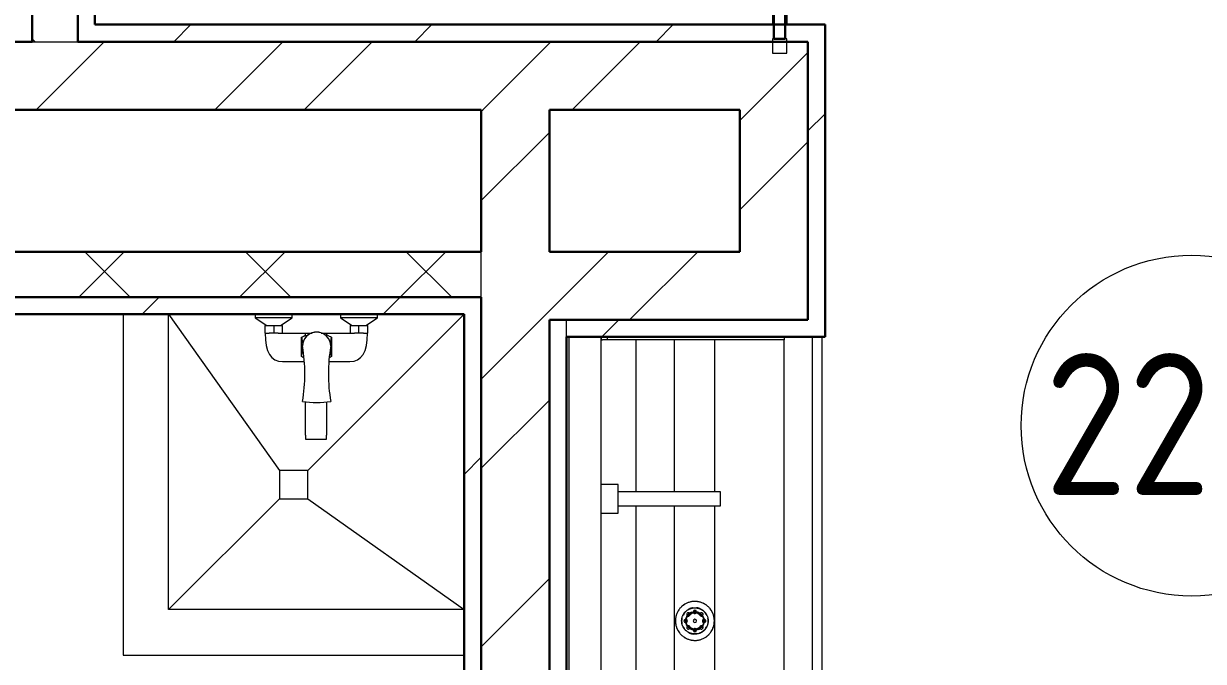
# Model space of a CAD drawing. Header units: millimetres. Extents: x -695119 to 412940, y -249585 to 622758.
# Drawn here: x 312921 to 314997, y 69965 to 71088 of the extents above; entities that cross this region are included whole.
import ezdxf

# ---------------------------------------------------------------- set-up
doc = ezdxf.new("R2010")
doc.units = ezdxf.units.MM
for name, color, linetype, lineweight in [('Витраж', 252, 'Continuous', 9), ('Марки помещений', 8, 'Continuous', 20), ('Обобщенные модели', 8, 'Continuous', 18), ('Сантехника', 252, 'Continuous', 18), ('Стены наружные', 252, 'Continuous', 18), ('Стены разрез', 7, 'Continuous', 30), ('Стены штриховка', 7, 'Continuous', 9)]:
    doc.layers.add(name, color=color, linetype=linetype, lineweight=lineweight)
doc.styles.add('GOST Common_2', font='', dxfattribs={"width": 0.9, "height": 250})
doc.styles.get('GOST Common_2').set_extended_font_data('GOST type B')

# ---------------------------------------------------------------- blocks, each defined once
blk = doc.blocks.new('план 2 этажа')
at = {"layer": 'Витраж', "color": 251, "true_color": 0x636466}
for p, q in [((314238.3, 71136.6), (314238.3, 71086.6)), ((314263.3, 71136.6), (314263.3, 71086.6))]:
    blk.add_line(p, q, dxfattribs=at)
at = {"layer": 'Витраж', "color": 251, "lineweight": 18, "true_color": 0x636466}
for p, q in [((314263.3, 71061.6), (314238.3, 71061.6)), ((314238.3, 71061.6), (314238.3, 71036.6)), ((314263.3, 71036.6), (314263.3, 71061.6)), ((314238.3, 71036.6), (314263.3, 71036.6))]:
    blk.add_line(p, q, dxfattribs=at)
at = {"layer": 'Марки помещений', "color": 251, "true_color": 0x636466}
blk.add_circle((314975.9, 70380.5), 300, dxfattribs=at)
at = {"layer": 'Обобщенные модели', "color": 251, "true_color": 0x636466}
for p, q in [((313095.8, 70576.6), (313095.8, 69976.6)), ((313175.8, 70056.6), (313175.8, 70576.6)), ((313175.8, 70576.6), (313370.8, 70301.6)), ((313695.8, 70576.6), (313420.8, 70301.6)), ((313420.8, 70301.6), (313370.8, 70301.6)), ((313370.8, 70301.6), (313370.8, 70251.6)), ((313420.8, 70251.6), (313420.8, 70301.6)), ((313175.8, 70056.6), (313370.8, 70251.6)), ((313370.8, 70251.6), (313420.8, 70251.6)), ((313420.8, 70251.6), (313695.8, 70056.6)), ((313695.8, 70056.6), (313175.8, 70056.6)), ((313095.8, 69976.6), (313695.8, 69976.6))]:
    blk.add_line(p, q, dxfattribs=at)
at = {"layer": 'Обобщенные модели', "color": 251, "lineweight": 9, "true_color": 0x636466}
for centre, radius, start, end in [((313436.3, 70520.2), 24.9, 0, 180), ((313139, 70471.6), 276.6, 349.8828, 10.1172), ((313733.5, 70471.6), 276.6, 169.8828, 190.1172), ((313436.3, 70607.3), 186, 262.307, 277.693)]:
    blk.add_arc(centre, radius, start, end, dxfattribs=at)
for points, knots in [([(313422.6, 70541), (313422.4, 70540.8), (313421.9, 70540.5), (313421.3, 70540.1), (313420.8, 70539.7), (313420.2, 70539.2), (313419.8, 70538.9), (313419.6, 70538.6), (313419.5, 70538.6)], [0.365798, 0.365798, 0.365798, 0.365798, 0.3928571, 0.4107143, 0.4285714, 0.4464286, 0.4642857, 0.4733784, 0.4733784, 0.4733784, 0.4733784]), ([(313428.4, 70543.8), (313428.2, 70543.7), (313427.6, 70543.5), (313426.7, 70543.2), (313425.9, 70542.8), (313425.5, 70542.6), (313425.3, 70542.5)], [0.1967317, 0.1967317, 0.1967317, 0.1967317, 0.21428571, 0.25, 0.26785714, 0.28571429, 0.28571429, 0.28571429, 0.28571429]), ([(313436.3, 70545.1), (313435.3, 70545.1), (313433.8, 70545), (313431.9, 70544.7), (313430.9, 70544.5), (313430.5, 70544.4)], [0, 0, 0, 0, 0.0714286, 0.1071429, 0.1428571, 0.1428571, 0.1428571, 0.1428571]), ([(313442.1, 70544.4), (313441.6, 70544.5), (313440.7, 70544.7), (313438.7, 70545), (313437.3, 70545.1), (313436.3, 70545.1)], [0.8571429, 0.8571429, 0.8571429, 0.8571429, 0.8928571, 0.9285714, 1, 1, 1, 1]), ([(313447.3, 70542.5), (313447.1, 70542.6), (313446.7, 70542.8), (313445.8, 70543.2), (313445, 70543.5), (313444.3, 70543.7), (313444.1, 70543.8)], [0.71428571, 0.71428571, 0.71428571, 0.71428571, 0.73214286, 0.75, 0.78571429, 0.8032683, 0.8032683, 0.8032683, 0.8032683]), ([(313453.1, 70538.6), (313453, 70538.6), (313452.6, 70539), (313452, 70539.5), (313451.3, 70540.1), (313450.6, 70540.5), (313450.2, 70540.8), (313449.9, 70541)], [0.5266216, 0.5266216, 0.5266216, 0.5266216, 0.5357143, 0.5714286, 0.5892857, 0.6071429, 0.634202, 0.634202, 0.634202, 0.634202]), ([(313414, 70531.3), (313413.8, 70530.9), (313413.4, 70530.1), (313413, 70529), (313412.7, 70528.3), (313412.7, 70528.1)], [0.71428571, 0.71428571, 0.71428571, 0.71428571, 0.75, 0.78571429, 0.80227909, 0.80227909, 0.80227909, 0.80227909]), ([(313417, 70535.9), (313416.7, 70535.6), (313416.2, 70534.9), (313415.7, 70534.2), (313415.5, 70533.9)], [0.57142857, 0.57142857, 0.57142857, 0.57142857, 0.60714286, 0.63719083, 0.63719083, 0.63719083, 0.63719083]), ([(313457, 70533.9), (313456.8, 70534.2), (313456.4, 70534.9), (313455.9, 70535.6), (313455.6, 70535.9)], [0.36280917, 0.36280917, 0.36280917, 0.36280917, 0.39285714, 0.42857143, 0.42857143, 0.42857143, 0.42857143]), ([(313459.9, 70528.1), (313459.8, 70528.3), (313459.6, 70529), (313459.1, 70530.1), (313458.7, 70530.9), (313458.5, 70531.3)], [0.19772091, 0.19772091, 0.19772091, 0.19772091, 0.21428571, 0.25, 0.28571429, 0.28571429, 0.28571429, 0.28571429])]:
    blk.add_open_spline(points, degree=3, knots=knots, dxfattribs=at)
for points in [[(313412.1, 70526), (313411.6, 70524.1), (313411.4, 70522.2), (313411.4, 70520.2)], [(313461.2, 70520.2), (313461.2, 70522.2), (313460.9, 70524.1), (313460.5, 70526)]]:
    blk.add_open_spline(points, degree=3, dxfattribs=at)
at = {"layer": 'Сантехника', "color": 251, "true_color": 0x636466}
for p, q in [((313328.3, 70576.6), (313328.3, 70570.3)), ((313328.3, 70570.3), (313348.8, 70556.6)), ((313393.3, 70570.3), (313328.3, 70570.3)), ((313372.8, 70556.6), (313393.3, 70570.3)), ((313393.3, 70570.3), (313393.3, 70576.6)), ((313478.3, 70576.6), (313478.3, 70570.3)), ((313478.3, 70570.3), (313498.8, 70556.6)), ((313543.4, 70570.3), (313478.3, 70570.3)), ((313522.8, 70556.6), (313543.4, 70570.3)), ((313543.4, 70570.3), (313543.4, 70576.6)), ((313345.6, 70543.6), (313353, 70543.6)), ((313345.8, 70556.6), (313360.8, 70556.6)), ((313345.8, 70543.6), (313345.8, 70556.6)), ((313360.8, 70543.6), (313353, 70543.6)), ((313360.8, 70556.6), (313375.8, 70556.6)), ((313360.8, 70556.6), (313360.8, 70543.6)), ((313368.7, 70543.6), (313360.8, 70543.6)), ((313368.7, 70543.6), (313416.6, 70543.6)), ((313375.8, 70556.6), (313375.8, 70543.6)), ((313416.6, 70538.3), (313416.6, 70543.6)), ((313416.6, 70543.6), (313428.4, 70543.6)), ((313444.1, 70543.6), (313453.8, 70543.6)), ((313453.8, 70543.6), (313453.8, 70539.3)), ((313453.8, 70543.6), (313503, 70543.6)), ((313495.8, 70556.7), (313510.8, 70556.7)), ((313495.8, 70543.6), (313495.8, 70556.7)), ((313510.8, 70543.6), (313503, 70543.6)), ((313510.8, 70556.7), (313525.8, 70556.7)), ((313510.8, 70543.6), (313510.8, 70556.7)), ((313518.7, 70543.6), (313510.8, 70543.6)), ((313518.7, 70543.6), (313525.7, 70543.6)), ((313525.8, 70556.7), (313525.8, 70543.6)), ((313409.9, 70502), (313409.9, 70536)), ((313409.9, 70536), (313411.8, 70523.3)), ((313460.4, 70525.8), (313462.3, 70536)), ((313462.3, 70536), (313462.3, 70502)), ((313880.8, 68866.6), (313880.8, 70536.6)), ((313936.8, 70531.6), (313936.8, 70536.6)), ((313936.8, 70536.6), (313936.8, 70531.6)), ((313936.8, 68871.6), (313936.8, 70531.6)), ((313936.8, 70531.6), (313939.2, 70531.6)), ((313947.8, 70531.6), (313939.2, 70531.6)), ((313947.8, 70531.6), (313947.8, 70536.6)), ((314258.9, 70531.6), (313947.8, 70531.6)), ((313998.2, 70264.1), (313998.2, 70531.6)), ((314066.2, 70264.1), (314066.2, 70531.6)), ((314136.9, 70264.1), (314136.9, 70531.6)), ((314258.9, 70536.6), (314258.9, 70531.6)), ((314258.9, 68871.6), (314258.9, 70531.6)), ((314308.9, 68866.6), (314308.9, 70536.6)), ((314325.8, 68866.6), (314325.8, 70536.6)), ((313409.9, 70502), (313411.8, 70515.7)), ((313462.3, 70502), (313460.5, 70512.7)), ((313376.4, 70493.4), (313413.7, 70493.4)), ((313458.8, 70493.4), (313494.9, 70493.4)), ((313416.6, 70363.9), (313416.6, 70422.6)), ((313453.8, 70422.5), (313453.8, 70363.9)), ((313416.6, 70363.9), (313416.6, 70356.6)), ((313416.6, 70356.6), (313453.8, 70356.6)), ((313453.8, 70356.6), (313453.8, 70363.9)), ((313966.8, 70276.6), (313936.8, 70276.6)), ((313966.8, 70226.6), (313966.8, 70276.6)), ((314146.8, 70264.1), (313966.8, 70264.1)), ((314146.8, 70239.1), (314146.8, 70264.1)), ((313966.8, 70239.1), (314146.8, 70239.1)), ((313998.2, 69714.1), (313998.2, 70239.2)), ((314066.2, 69714.1), (314066.2, 70239.1)), ((314136.9, 69714.1), (314136.9, 70239.1)), ((313936.8, 70226.6), (313966.8, 70226.6))]:
    blk.add_line(p, q, dxfattribs=at)
at = {"layer": 'Сантехника', "color": 251, "true_color": 0x636466, "flags": 128}
for points in [[(314136.1, 70036.6), (314136.1, 70038), (314136, 70039.4), (314135.9, 70040.7), (314135.7, 70042.1), (314135.4, 70043.5), (314135.1, 70044.8), (314134.8, 70046.1), (314134.4, 70047.4), (314133.9, 70048.7), (314133.4, 70050), (314132.8, 70051.2), (314132.2, 70052.5), (314131.6, 70053.7), (314130.9, 70054.9), (314130.1, 70056), (314129.3, 70057.1), (314128.5, 70058.2), (314127.6, 70059.3), (314126.7, 70060.3), (314125.7, 70061.2), (314124.7, 70062.2), (314123.7, 70063.1), (314122.6, 70063.9), (314121.5, 70064.7), (314120.3, 70065.5), (314119.2, 70066.2), (314118, 70066.9), (314116.8, 70067.5), (314115.5, 70068.1), (314114.2, 70068.6), (314113, 70069.1), (314111.6, 70069.5), (314110.3, 70069.9), (314109, 70070.2), (314107.6, 70070.4), (314106.3, 70070.6), (314104.9, 70070.8), (314103.6, 70070.9), (314102.2, 70070.9), (314100.8, 70070.9), (314099.4, 70070.9), (314098.1, 70070.7), (314096.7, 70070.6), (314095.4, 70070.3), (314094, 70070), (314092.7, 70069.7), (314091.4, 70069.3), (314090.1, 70068.9), (314088.8, 70068.4), (314087.5, 70067.8), (314086.3, 70067.2), (314085.1, 70066.6), (314083.9, 70065.9), (314082.8, 70065.2), (314081.6, 70064.4), (314080.5, 70063.5), (314079.5, 70062.7), (314078.5, 70061.8), (314077.5, 70060.8), (314076.5, 70059.8), (314075.6, 70058.8), (314074.7, 70057.7), (314073.9, 70056.6), (314073.2, 70055.5), (314072.4, 70054.3), (314071.7, 70053.1), (314071.1, 70051.9), (314070.5, 70050.7), (314070, 70049.4), (314069.5, 70048.1), (314069.1, 70046.8), (314068.7, 70045.5), (314068.4, 70044.2), (314068.1, 70042.8), (314067.9, 70041.5), (314067.7, 70040.1), (314067.6, 70038.7), (314067.5, 70037.4), (314067.5, 70036.6)], [(314078.5, 70036.6), (314078.5, 70037.6), (314078.6, 70038.5), (314078.7, 70039.4), (314078.8, 70040.3), (314079, 70041.3), (314079.2, 70042.2), (314079.4, 70043.1), (314079.7, 70044), (314080, 70044.8), (314080.4, 70045.7), (314080.7, 70046.6), (314081.1, 70047.4), (314081.6, 70048.2), (314082.1, 70049), (314082.6, 70049.8), (314083.1, 70050.6), (314083.7, 70051.3), (314084.3, 70052), (314084.9, 70052.7), (314085.6, 70053.4), (314086.3, 70054), (314087, 70054.6), (314087.7, 70055.2), (314088.5, 70055.7), (314089.2, 70056.2), (314090, 70056.7), (314090.8, 70057.2), (314091.7, 70057.6), (314092.5, 70058), (314093.4, 70058.4), (314094.2, 70058.7), (314095.1, 70059), (314096, 70059.2), (314096.9, 70059.4), (314097.9, 70059.6), (314098.8, 70059.7), (314099.7, 70059.8), (314100.6, 70059.9), (314101.6, 70059.9), (314102.5, 70059.9), (314103.4, 70059.9), (314104.4, 70059.8), (314105.3, 70059.7), (314106.2, 70059.5), (314107.1, 70059.3), (314108, 70059.1), (314108.9, 70058.8), (314109.8, 70058.5), (314110.7, 70058.2), (314111.5, 70057.8), (314112.3, 70057.4), (314113.2, 70057), (314114, 70056.5), (314114.8, 70056), (314115.5, 70055.5), (314116.3, 70054.9), (314117, 70054.3), (314117.7, 70053.7), (314118.4, 70053), (314119, 70052.4), (314119.6, 70051.7), (314120.2, 70051), (314120.8, 70050.2), (314121.3, 70049.4), (314121.8, 70048.6), (314122.2, 70047.8), (314122.7, 70047), (314123.1, 70046.2), (314123.4, 70045.3), (314123.8, 70044.4), (314124.1, 70043.6), (314124.3, 70042.7), (314124.5, 70041.8), (314124.7, 70040.8), (314124.9, 70039.9), (314125, 70039), (314125.1, 70038.1), (314125.1, 70037.1), (314125.1, 70036.6)], [(314078.8, 70036.6), (314078.8, 70037.6), (314078.8, 70038.5), (314078.9, 70039.4), (314079.1, 70040.3), (314079.2, 70041.2), (314079.4, 70042)], [(314081.4, 70047.3), (314081.8, 70048.1), (314082.3, 70048.9), (314082.8, 70049.6), (314083.3, 70050.4), (314083.9, 70051.1), (314084.5, 70051.8), (314085.1, 70052.5), (314085.8, 70053.2), (314086.4, 70053.8), (314087.1, 70054.4), (314087.9, 70055)], [(314085.3, 70053), (314084.6, 70052.4), (314084, 70051.7), (314083.4, 70051), (314082.9, 70050.2), (314082.3, 70049.4), (314081.8, 70048.6), (314081.4, 70047.8)], [(314085.6, 70036.6), (314085.6, 70037.3), (314085.7, 70037.9), (314085.7, 70038.6), (314085.8, 70039.2), (314085.9, 70039.9), (314086.1, 70040.5), (314086.2, 70041.1), (314086.4, 70041.7), (314086.7, 70042.3), (314086.9, 70042.9), (314087.2, 70043.5), (314087.4, 70044.1), (314087.8, 70044.7), (314088.1, 70045.2), (314088.4, 70045.8), (314088.8, 70046.3), (314089.2, 70046.8), (314089.6, 70047.3), (314090.1, 70047.8), (314090.5, 70048.3), (314091, 70048.7), (314091.5, 70049.1), (314092, 70049.5), (314092.5, 70049.9), (314093.1, 70050.3)], [(314088.6, 70055.5), (314089.4, 70056), (314090.2, 70056.5), (314091, 70057), (314091.8, 70057.4), (314092.6, 70057.8), (314093.5, 70058.1), (314094.3, 70058.4), (314095.2, 70058.7), (314096.1, 70059), (314097, 70059.2), (314097.9, 70059.3), (314098.8, 70059.5), (314099.7, 70059.6), (314100.6, 70059.6), (314101.6, 70059.7), (314102.5, 70059.7), (314103.4, 70059.6), (314104.3, 70059.5), (314105.2, 70059.4), (314106.1, 70059.3), (314107, 70059.1), (314107.9, 70058.8), (314108.8, 70058.6), (314109.7, 70058.3), (314110.6, 70058), (314111.4, 70057.6), (314112.2, 70057.2), (314113, 70056.8), (314113.8, 70056.3), (314114.6, 70055.8), (314115.4, 70055.3), (314116.1, 70054.7), (314116.8, 70054.1), (314117.5, 70053.5), (314118.2, 70052.9), (314118.8, 70052.2), (314119.4, 70051.5), (314120, 70050.8), (314120.5, 70050.1), (314121.1, 70049.3), (314121.6, 70048.5), (314122, 70047.7)], [(314098.3, 70059.7), (314097.4, 70059.5), (314096.5, 70059.3), (314095.6, 70059.1), (314094.7, 70058.8), (314093.8, 70058.5), (314093, 70058.2), (314092.1, 70057.8), (314091.3, 70057.4)], [(314098.4, 70052.5), (314099.1, 70052.6), (314099.7, 70052.7), (314100.3, 70052.8), (314101, 70052.8), (314101.6, 70052.8), (314102.3, 70052.8), (314102.9, 70052.8), (314103.6, 70052.7), (314104.2, 70052.7), (314104.9, 70052.5)], [(314112.8, 70057.2), (314112, 70057.6), (314111.1, 70058), (314110.3, 70058.4), (314109.4, 70058.7), (314108.5, 70059), (314107.6, 70059.2), (314106.7, 70059.4), (314105.8, 70059.6), (314104.9, 70059.7)], [(314110.8, 70050.1), (314111.3, 70049.7), (314111.9, 70049.3), (314112.4, 70048.9), (314112.8, 70048.5), (314113.3, 70048), (314113.8, 70047.6), (314114.2, 70047.1), (314114.6, 70046.6), (314115, 70046.1), (314115.3, 70045.5), (314115.7, 70045), (314116, 70044.4), (314116.3, 70043.9), (314116.6, 70043.3), (314116.8, 70042.7), (314117.1, 70042.1), (314117.3, 70041.4), (314117.5, 70040.8), (314117.6, 70040.2), (314117.7, 70039.6), (314117.9, 70038.9), (314117.9, 70038.3), (314118, 70037.6), (314118, 70037), (314118, 70036.6)], [(314122, 70048.2), (314121.6, 70049), (314121, 70049.8), (314120.5, 70050.6), (314119.9, 70051.3), (314119.3, 70052), (314118.7, 70052.7), (314118, 70053.4)], [(314124.2, 70042), (314124.3, 70041.7), (314124.5, 70040.8), (314124.6, 70039.9), (314124.7, 70039), (314124.8, 70038.1), (314124.8, 70037.1), (314124.9, 70036.6)], [(314067.5, 70036.6), (314067.5, 70035.3), (314067.6, 70033.9), (314067.8, 70032.5), (314068, 70031.2), (314068.2, 70029.8), (314068.5, 70028.5), (314068.8, 70027.2), (314069.3, 70025.8), (314069.7, 70024.6), (314070.2, 70023.3), (314070.8, 70022), (314071.4, 70020.8), (314072, 70019.6), (314072.8, 70018.4), (314073.5, 70017.3), (314074.3, 70016.2), (314075.1, 70015.1), (314076, 70014), (314077, 70013), (314077.9, 70012), (314078.9, 70011.1), (314080, 70010.2), (314081, 70009.3), (314082.1, 70008.5), (314083.3, 70007.8), (314084.4, 70007.1), (314085.6, 70006.4), (314086.9, 70005.8), (314088.1, 70005.2), (314089.4, 70004.7), (314090.7, 70004.2), (314092, 70003.8), (314093.3, 70003.4), (314094.6, 70003.1), (314096, 70002.8), (314097.3, 70002.6), (314098.7, 70002.5), (314100.1, 70002.4), (314101.4, 70002.3), (314102.8, 70002.4), (314104.2, 70002.4), (314105.6, 70002.5), (314106.9, 70002.7), (314108.3, 70002.9), (314109.6, 70003.2), (314110.9, 70003.6), (314112.3, 70004), (314113.5, 70004.4), (314114.8, 70004.9), (314116.1, 70005.4), (314117.3, 70006), (314118.5, 70006.7), (314119.7, 70007.4), (314120.9, 70008.1), (314122, 70008.9), (314123.1, 70009.7), (314124.2, 70010.6), (314125.2, 70011.5), (314126.2, 70012.5), (314127.1, 70013.5), (314128, 70014.5), (314128.9, 70015.6), (314129.7, 70016.7), (314130.5, 70017.8), (314131.2, 70019), (314131.9, 70020.1), (314132.5, 70021.4), (314133.1, 70022.6), (314133.6, 70023.9), (314134.1, 70025.1), (314134.6, 70026.4), (314134.9, 70027.8), (314135.3, 70029.1), (314135.5, 70030.4), (314135.8, 70031.8), (314135.9, 70033.2), (314136, 70034.5), (314136.1, 70035.9), (314136.1, 70036.6)], [(314078.9, 70040.8), (314078.7, 70039.9), (314078.6, 70039), (314078.6, 70038.1), (314078.5, 70037.1), (314078.5, 70036.6)], [(314078.5, 70036.6), (314078.5, 70035.7), (314078.6, 70034.8), (314078.7, 70033.8), (314078.8, 70032.9)], [(314125.1, 70036.6), (314125.1, 70035.7), (314125, 70034.8), (314124.9, 70033.8), (314124.8, 70032.9), (314124.6, 70032), (314124.4, 70031.1), (314124.2, 70030.2), (314123.9, 70029.3), (314123.6, 70028.4), (314123.3, 70027.6), (314122.9, 70026.7), (314122.5, 70025.9), (314122, 70025.1), (314121.6, 70024.3), (314121, 70023.5), (314120.5, 70022.7), (314119.9, 70022), (314119.3, 70021.3), (314118.7, 70020.6), (314118, 70019.9), (314117.4, 70019.3), (314116.7, 70018.7), (314115.9, 70018.1), (314115.2, 70017.5), (314114.4, 70017), (314113.6, 70016.5), (314112.8, 70016.1), (314112, 70015.7), (314111.1, 70015.3), (314110.3, 70014.9), (314109.4, 70014.6), (314108.5, 70014.3), (314107.6, 70014.1), (314106.7, 70013.9), (314105.8, 70013.7), (314104.9, 70013.5), (314103.9, 70013.4), (314103, 70013.4), (314102.1, 70013.3), (314101.1, 70013.3), (314100.2, 70013.4), (314099.3, 70013.5), (314098.3, 70013.6), (314097.4, 70013.8), (314096.5, 70013.9), (314095.6, 70014.2), (314094.7, 70014.4), (314093.8, 70014.7), (314093, 70015.1), (314092.1, 70015.4), (314091.3, 70015.9), (314090.5, 70016.3), (314089.7, 70016.8), (314088.9, 70017.3), (314088.1, 70017.8), (314087.4, 70018.4), (314086.6, 70019), (314085.9, 70019.6), (314085.3, 70020.2), (314084.6, 70020.9), (314084, 70021.6), (314083.4, 70022.3), (314082.9, 70023.1), (314082.3, 70023.8), (314081.8, 70024.6), (314081.4, 70025.4), (314081, 70026.3), (314080.6, 70027.1), (314080.2, 70028), (314079.9, 70028.8), (314079.6, 70029.7), (314079.3, 70030.6), (314079.1, 70031.5), (314078.9, 70032.4), (314078.7, 70033.3), (314078.6, 70034.3), (314078.6, 70035.2), (314078.5, 70036.1), (314078.5, 70036.6)], [(314079.3, 70031.6), (314079.2, 70032.5), (314079, 70033.4), (314078.9, 70034.3), (314078.8, 70035.2), (314078.8, 70036.1), (314078.8, 70036.6)], [(314105.7, 70013.9), (314104.8, 70013.8), (314103.9, 70013.7), (314103, 70013.6), (314102.1, 70013.6), (314101.1, 70013.6), (314100.2, 70013.7), (314099.3, 70013.7), (314098.4, 70013.9), (314097.5, 70014), (314096.6, 70014.2), (314095.7, 70014.4), (314094.8, 70014.7), (314093.9, 70015), (314093.1, 70015.3), (314092.2, 70015.7), (314091.4, 70016.1), (314090.6, 70016.5), (314089.8, 70017), (314089, 70017.5), (314088.3, 70018), (314087.5, 70018.6), (314086.8, 70019.2), (314086.1, 70019.8), (314085.5, 70020.4), (314084.8, 70021.1), (314084.2, 70021.8), (314083.6, 70022.5), (314083.1, 70023.2), (314082.6, 70024), (314082.1, 70024.8), (314081.6, 70025.6)], [(314081.6, 70025.1), (314082.1, 70024.3), (314082.6, 70023.5), (314083.1, 70022.7), (314083.7, 70022), (314084.3, 70021.3), (314084.9, 70020.6), (314085.6, 70019.9)], [(314092.8, 70023.2), (314092.3, 70023.5), (314091.8, 70023.9), (314091.3, 70024.3), (314090.8, 70024.8), (314090.3, 70025.2), (314089.9, 70025.7), (314089.4, 70026.2), (314089, 70026.7), (314088.6, 70027.2), (314088.3, 70027.7), (314087.9, 70028.3), (314087.6, 70028.8), (314087.3, 70029.4), (314087, 70030), (314086.8, 70030.6), (314086.5, 70031.2), (314086.3, 70031.8), (314086.2, 70032.4), (314086, 70033.1), (314085.9, 70033.7), (314085.8, 70034.4), (314085.7, 70035), (314085.6, 70035.6), (314085.6, 70036.3), (314085.6, 70036.6)], [(314105.2, 70020.8), (314104.6, 70020.7), (314103.9, 70020.6), (314103.3, 70020.5), (314102.6, 70020.5), (314102, 70020.4), (314101.3, 70020.4), (314100.7, 70020.5), (314100, 70020.5), (314099.4, 70020.6), (314098.8, 70020.7)], [(314118, 70036.6), (314118, 70036), (314118, 70035.3), (314117.9, 70034.7), (314117.8, 70034.1), (314117.7, 70033.4), (314117.5, 70032.8), (314117.4, 70032.2), (314117.2, 70031.5), (314117, 70030.9), (314116.7, 70030.3), (314116.5, 70029.7), (314116.2, 70029.2), (314115.9, 70028.6), (314115.5, 70028), (314115.2, 70027.5), (314114.8, 70027), (314114.4, 70026.4), (314114, 70026), (314113.6, 70025.5), (314113.1, 70025), (314112.6, 70024.6), (314112.1, 70024.2), (314111.6, 70023.7), (314111.1, 70023.4), (314110.6, 70023)], [(314122.2, 70026), (314121.8, 70025.2), (314121.3, 70024.4), (314120.8, 70023.6), (314120.3, 70022.9), (314119.7, 70022.1), (314119.1, 70021.4), (314118.5, 70020.8), (314117.9, 70020.1), (314117.2, 70019.5), (314116.5, 70018.9), (314115.8, 70018.3)], [(314118.4, 70020.2), (314119, 70020.9), (314119.6, 70021.6), (314120.2, 70022.3), (314120.8, 70023.1), (314121.3, 70023.8), (314121.8, 70024.6), (314122.2, 70025.4)], [(314124.9, 70036.6), (314124.8, 70035.7), (314124.8, 70034.8), (314124.7, 70033.9), (314124.6, 70033), (314124.4, 70032.1), (314124.2, 70031.2)], [(314124.7, 70032.4), (314124.9, 70033.3), (314125, 70034.3), (314125.1, 70035.2), (314125.1, 70036.1), (314125.1, 70036.6)], [(314125.1, 70036.6), (314125.1, 70037.6), (314125, 70038.5), (314124.9, 70039.4), (314124.8, 70040.3)], [(314090.8, 70016.1), (314091.7, 70015.7), (314092.5, 70015.3), (314093.4, 70014.9), (314094.2, 70014.6), (314095.1, 70014.3), (314096, 70014.1), (314096.9, 70013.9), (314097.9, 70013.7), (314098.8, 70013.5)], [(314115, 70017.8), (314114.3, 70017.3), (314113.5, 70016.8), (314112.7, 70016.3), (314111.9, 70015.9), (314111, 70015.5), (314110.2, 70015.2), (314109.3, 70014.8)], [(314109.8, 70014.7), (314110.7, 70015.1), (314111.5, 70015.4), (314112.3, 70015.9)]]:
    blk.add_lwpolyline(points, dxfattribs=at)
at = {"layer": 'Сантехника', "color": 251, "true_color": 0x636466}
for centre, radius, start, end in [((314101.8, 70036.6), 34.3, 112.2071, 130.7179), ((314101.8, 70036.6), 34.3, 81.2405, 94.5295), ((314101.8, 70036.6), 34.3, 75.5624, 78.0603), ((314101.8, 70036.6), 34.3, 56.5875, 72.8932), ((314101.8, 70036.6), 34.3, 170.534, 180), ((314101.8, 70036.6), 34.3, 164.3157, 167.198), ((314101.8, 70036.6), 34.3, 145.0376, 161.2102), ((314101.8, 70036.6), 34.3, 133.5244, 136.5478), ((314101.8, 70036.6), 23, 144, 154.1058), ((314101.8, 70036.6), 16.2, 160.3218, 180), ((314101.8, 70036.6), 15.9, 0, 180), ((314101.8, 70036.6), 16.2, 110.5449, 155.2568), ((314090.4, 70048.1), 3, 45, 225), ((314090.4, 70048.1), 3, 135, 195), ((314101.8, 70036.6), 18.1, 136.4294, 141.4432), ((314090.4, 70048.1), 3, 210, 225), ((314090.4, 70048.1), 3, 225, 45), ((314090.4, 70048.1), 3, 225, 285), ((314090.4, 70048.1), 3, 90, 120), ((314101.8, 70036.6), 14.1, 136.2949, 141.7649), ((314101.8, 70036.6), 14.1, 127.2178, 138.2234), ((314101.8, 70036.6), 14.1, 125.0449, 135), ((314101.8, 70036.6), 13.9, 45, 135), ((314101.8, 70036.6), 13.9, 45, 135), ((314090.4, 70048.1), 3, 330, 45), ((314101.8, 70036.6), 14.1, 113.7949, 123.75), ((314101.8, 70036.6), 14.1, 102.5449, 112.5), ((314101.8, 70036.6), 16.2, 39.3943, 101.028), ((314101.8, 70052.8), 3, 0, 180), ((314101.8, 70052.8), 3, 0, 180), ((314101.8, 70052.8), 3, 180, 255), ((314101.8, 70052.8), 3, 180, 0), ((314101.8, 70036.6), 14.1, 91.2949, 101.25), ((314101.8, 70036.6), 14.1, 84.6458, 100.001), ((314101.8, 70036.6), 18.1, 83.5568, 96.4432), ((314101.8, 70036.6), 14.1, 80.0449, 90), ((314101.8, 70052.8), 3, 285, 0), ((314101.8, 70036.6), 14.1, 68.7949, 78.75), ((314101.8, 70036.6), 14.1, 59.2171, 67.5), ((314101.8, 70036.6), 14.1, 46.2949, 56.25), ((314101.8, 70036.6), 14.1, 42.2028, 55.2148), ((314113.3, 70048.1), 3, 135, 210), ((314113.3, 70048.1), 3, 135, 315), ((314113.3, 70048.1), 3, 315, 135), ((314101.8, 70036.6), 14.1, 38.2351, 45), ((314113.3, 70048.1), 3, 255, 315), ((314113.3, 70048.1), 3, 60, 90), ((314113.3, 70048.1), 3, 345, 45), ((314113.3, 70048.1), 3, 315, 330), ((314101.8, 70036.6), 23, 25.3123, 36), ((314101.8, 70036.6), 34.3, 20.4173, 38.2302), ((314101.8, 70036.6), 34.3, 6.4389, 9.466), ((314101.8, 70036.6), 34.3, 180, 184.4583), ((314101.8, 70036.6), 34.3, 186.4389, 190.0463), ((314101.8, 70036.6), 34.3, 201.8925, 218.2302), ((314101.8, 70036.6), 23, 205.3123, 216), ((314085.6, 70036.6), 3, 90, 180), ((314085.6, 70036.6), 3, 150, 180), ((314085.6, 70036.6), 3, 180, 210), ((314085.6, 70036.6), 3, 180, 270), ((314085.6, 70036.6), 3, 90, 105), ((314085.6, 70036.6), 3, 255, 270), ((314085.6, 70036.6), 3, 30, 90), ((314085.6, 70036.6), 3, 0, 90), ((314085.6, 70036.6), 3, 270, 0), ((314085.6, 70036.6), 3, 270, 330), ((314101.8, 70036.6), 15.9, 180, 0), ((314090.4, 70025.2), 3, 135, 315), ((314090.4, 70025.2), 3, 165, 225), ((314101.8, 70036.6), 14.1, 173.2684, 180), ((314101.8, 70036.6), 14.1, 180, 186.7316), ((314090.4, 70025.2), 3, 135, 150), ((314090.4, 70025.2), 3, 75, 135), ((314090.4, 70025.2), 3, 315, 135), ((314090.4, 70025.2), 3, 240, 270), ((314101.8, 70036.6), 16.2, 219.3943, 281.028), ((314101.8, 70036.6), 14.1, 218.2351, 225), ((314101.8, 70036.6), 14.1, 221.7766, 232.7822), ((314101.8, 70036.6), 13.9, 225, 315), ((314101.8, 70036.6), 13.9, 225, 315), ((314101.8, 70036.6), 14.1, 226.2949, 236.25), ((314090.4, 70025.2), 3, 315, 30), ((314101.8, 70036.6), 14.1, 237.5449, 247.5), ((314101.8, 70036.6), 14.1, 252.6259, 258.75), ((314101.8, 70036.6), 3, 0, 180), ((314101.8, 70036.6), 3, 180, 0), ((314101.8, 70020.4), 3, 0, 180), ((314101.8, 70020.4), 3, 105, 180), ((314101.8, 70036.6), 14.1, 260.0449, 270), ((314101.8, 70036.6), 14.1, 260.5238, 275.3542), ((314101.8, 70036.6), 14.1, 271.2949, 281.25), ((314101.8, 70020.4), 3, 0, 75), ((314101.8, 70036.6), 16.2, 290.5449, 320.552), ((314101.8, 70036.6), 14.1, 293.7949, 300.7829), ((314101.8, 70036.6), 14.1, 304.7852, 317.7972), ((314101.8, 70036.6), 14.1, 305.0449, 315), ((314113.3, 70025.2), 3, 45, 225), ((314113.3, 70025.2), 3, 150, 225), ((314113.3, 70025.2), 3, 225, 45), ((314101.8, 70036.6), 14.1, 316.2949, 321.7649), ((314113.3, 70025.2), 3, 45, 105), ((314113.3, 70025.2), 3, 270, 300), ((314101.8, 70036.6), 18.1, 316.1528, 321.4432), ((314118, 70036.6), 3, 90, 180), ((314118, 70036.6), 3, 180, 270), ((314118, 70036.6), 3, 90, 150), ((314118, 70036.6), 3, 210, 270), ((314113.3, 70025.2), 3, 30, 45), ((314113.3, 70025.2), 3, 315, 15), ((314101.8, 70036.6), 14.1, 0, 6.7316), ((314101.8, 70036.6), 14.1, 353.2684, 0), ((314101.8, 70036.6), 16.2, 338.4339, 0), ((314118, 70036.6), 3, 75, 90), ((314118, 70036.6), 3, 0, 90), ((314118, 70036.6), 3, 270, 0), ((314118, 70036.6), 3, 270, 285), ((314101.8, 70036.6), 23, 324, 334.1058), ((314118, 70036.6), 3, 0, 30), ((314118, 70036.6), 3, 330, 0), ((314101.8, 70036.6), 34.3, 327.1959, 341.2102), ((314101.8, 70036.6), 34.3, 344.3157, 347.198), ((314101.8, 70036.6), 34.3, 350.2639, 0), ((314101.8, 70036.6), 34.3, 0, 4.4583), ((314101.8, 70036.6), 34.3, 236.7153, 252.8932), ((314101.8, 70036.6), 34.3, 255.5624, 259.0767), ((314101.8, 70036.6), 34.3, 261.2405, 274.5295), ((314101.8, 70020.4), 3, 180, 0), ((314101.8, 70020.4), 3, 180, 0), ((314101.8, 70036.6), 18.1, 263.5568, 276.4432), ((314101.8, 70036.6), 34.3, 292.2071, 310.7179), ((314101.8, 70036.6), 34.3, 313.5244, 316.5478)]:
    blk.add_arc(centre, radius, start, end, dxfattribs=at)
for points in [[(313345.6, 70543.6), (313345.6, 70510.1), (313355.9, 70493.4), (313376.4, 70493.4)], [(313416.6, 70538.3), (313418.8, 70539.6), (313421, 70540.6), (313423.3, 70541.4)], [(313450.1, 70540.9), (313451.3, 70540.4), (313452.6, 70539.9), (313453.8, 70539.3)], [(313453.8, 70540.3), (313455, 70539.8), (313456.3, 70539.3), (313457.5, 70538.7)], [(313494.9, 70493.4), (313515.4, 70493.4), (313525.7, 70510.1), (313525.7, 70543.6)], [(313409.9, 70536), (313411, 70536.7), (313412.1, 70537.3), (313413.2, 70537.9)], [(313414, 70538.3), (313414.9, 70538.8), (313415.8, 70539.2), (313416.6, 70539.6)], [(313458.2, 70538.3), (313459.7, 70537.6), (313461.1, 70536.8), (313462.3, 70536)], [(313413.2, 70500.1), (313412.1, 70500.7), (313411, 70501.3), (313409.9, 70502)], [(313462.3, 70502), (313461.4, 70501.4), (313460.5, 70500.8), (313459.5, 70500.3)]]:
    blk.add_open_spline(points, degree=3, dxfattribs=at)
at = {"layer": 'Стены наружные', "color": 251, "lineweight": 30, "true_color": 0x636466}
for p, q in [((312935.8, 75111.6), (312935.8, 71056.6)), ((313015.8, 71056.6), (313015.8, 75111.6)), ((313045.8, 71086.6), (313045.8, 75081.6)), ((314330.8, 71086.6), (313045.8, 71086.6)), ((314330.8, 70536.6), (314330.8, 71086.6)), ((312935.8, 71056.6), (312535.8, 71056.6)), ((314300.8, 71056.6), (313015.8, 71056.6)), ((314300.8, 70566.6), (314300.8, 71056.6)), ((312115.8, 70936.6), (313725.8, 70936.6)), ((313725.8, 70936.6), (313725.8, 70686.6)), ((313845.8, 70686.6), (313845.8, 70936.6)), ((313845.8, 70936.6), (314180.8, 70936.6)), ((314180.8, 70936.6), (314180.8, 70686.6)), ((313725.8, 70686.6), (312898.3, 70686.6)), ((314180.8, 70686.6), (313845.8, 70686.6)), ((312879.3, 70606.6), (313725.8, 70606.6)), ((313725.8, 70606.6), (313725.8, 68836.6)), ((312145.8, 70576.6), (313695.8, 70576.6)), ((313695.8, 70576.6), (313695.8, 69716.6)), ((313845.8, 68836.6), (313845.8, 70566.6)), ((314300.8, 70566.6), (313845.8, 70566.6)), ((313875.8, 68866.6), (313875.8, 70536.6)), ((313875.8, 70536.6), (314330.8, 70536.6))]:
    blk.add_line(p, q, dxfattribs=at)
at = {"layer": 'Стены наружные', "color": 251, "linetype": 'Continuous', "lineweight": 9, "true_color": 0x636466}
for p, q in [((313185, 71056.6), (313215, 71086.6)), ((313609.2, 71056.6), (313639.2, 71086.6)), ((314033.5, 71056.6), (314063.5, 71086.6)), ((312941.1, 71056.6), (312935.8, 71061.9)), ((312942.6, 70936.6), (313062.6, 71056.6)), ((313256.9, 70936.6), (313376.9, 71056.6)), ((313414.1, 70936.6), (313534.1, 71056.6)), ((313728.4, 70936.6), (313848.4, 71056.6)), ((313885.6, 70936.6), (314005.6, 71056.6)), ((314199.9, 70936.6), (314300.8, 71037.6)), ((313725.8, 70934), (313728.4, 70936.6)), ((314180.8, 70917.6), (314199.9, 70936.6)), ((314300.8, 70899.7), (314330.8, 70929.7)), ((313725.8, 70776.9), (313845.8, 70896.9)), ((314180.8, 70760.4), (314300.8, 70880.4)), ((313017.8, 70606.6), (313097.8, 70686.6)), ((313108.3, 70606.6), (313028.3, 70686.6)), ((313300.6, 70606.6), (313380.6, 70686.6)), ((313391.1, 70606.6), (313311.1, 70686.6)), ((313583.5, 70606.6), (313663.5, 70686.6)), ((313674, 70606.6), (313594, 70686.6)), ((313845.8, 70582.6), (313949.9, 70686.6)), ((313987, 70566.6), (314107, 70686.6)), ((313129.2, 70576.6), (313159.2, 70606.6)), ((313553.5, 70576.6), (313583.5, 70606.6)), ((313725.8, 70462.6), (313845.8, 70582.6)), ((313937.8, 70536.6), (313967.8, 70566.6)), ((313725.8, 70305.4), (313845.8, 70425.4)), ((313695.8, 70294.7), (313725.8, 70324.7)), ((313725.8, 69991.1), (313845.8, 70111.1))]:
    blk.add_line(p, q, dxfattribs=at)
at = {"layer": 'Стены разрез', "color": 251, "true_color": 0x636466}
for p, q in [((314240.8, 71136.6), (314240.8, 71061.6)), ((314260.8, 71061.6), (314260.8, 71136.6)), ((314240.8, 71061.6), (314260.8, 71061.6))]:
    blk.add_line(p, q, dxfattribs=at)
at = {"layer": 'Стены штриховка', "color": 251, "true_color": 0x636466}
for p, q in [((312935.8, 71056.6), (313015.8, 71056.6)), ((313725.8, 70606.6), (313725.8, 70686.6)), ((313875.8, 70536.6), (313875.8, 70566.6))]:
    blk.add_line(p, q, dxfattribs=at)
at = {"layer": 'Марки помещений', "color": 251, "true_color": 0x636466, "style": 'GOST Common_2', "width": 0.9}
blk.add_text('222', height=250, dxfattribs=at).set_placement((314717.1, 70258.2))

msp = doc.modelspace()

# ---------------------------------------------------------------- block references
msp.add_blockref('план 2 этажа', (0, 0))

doc.saveas('drawing.dxf')
